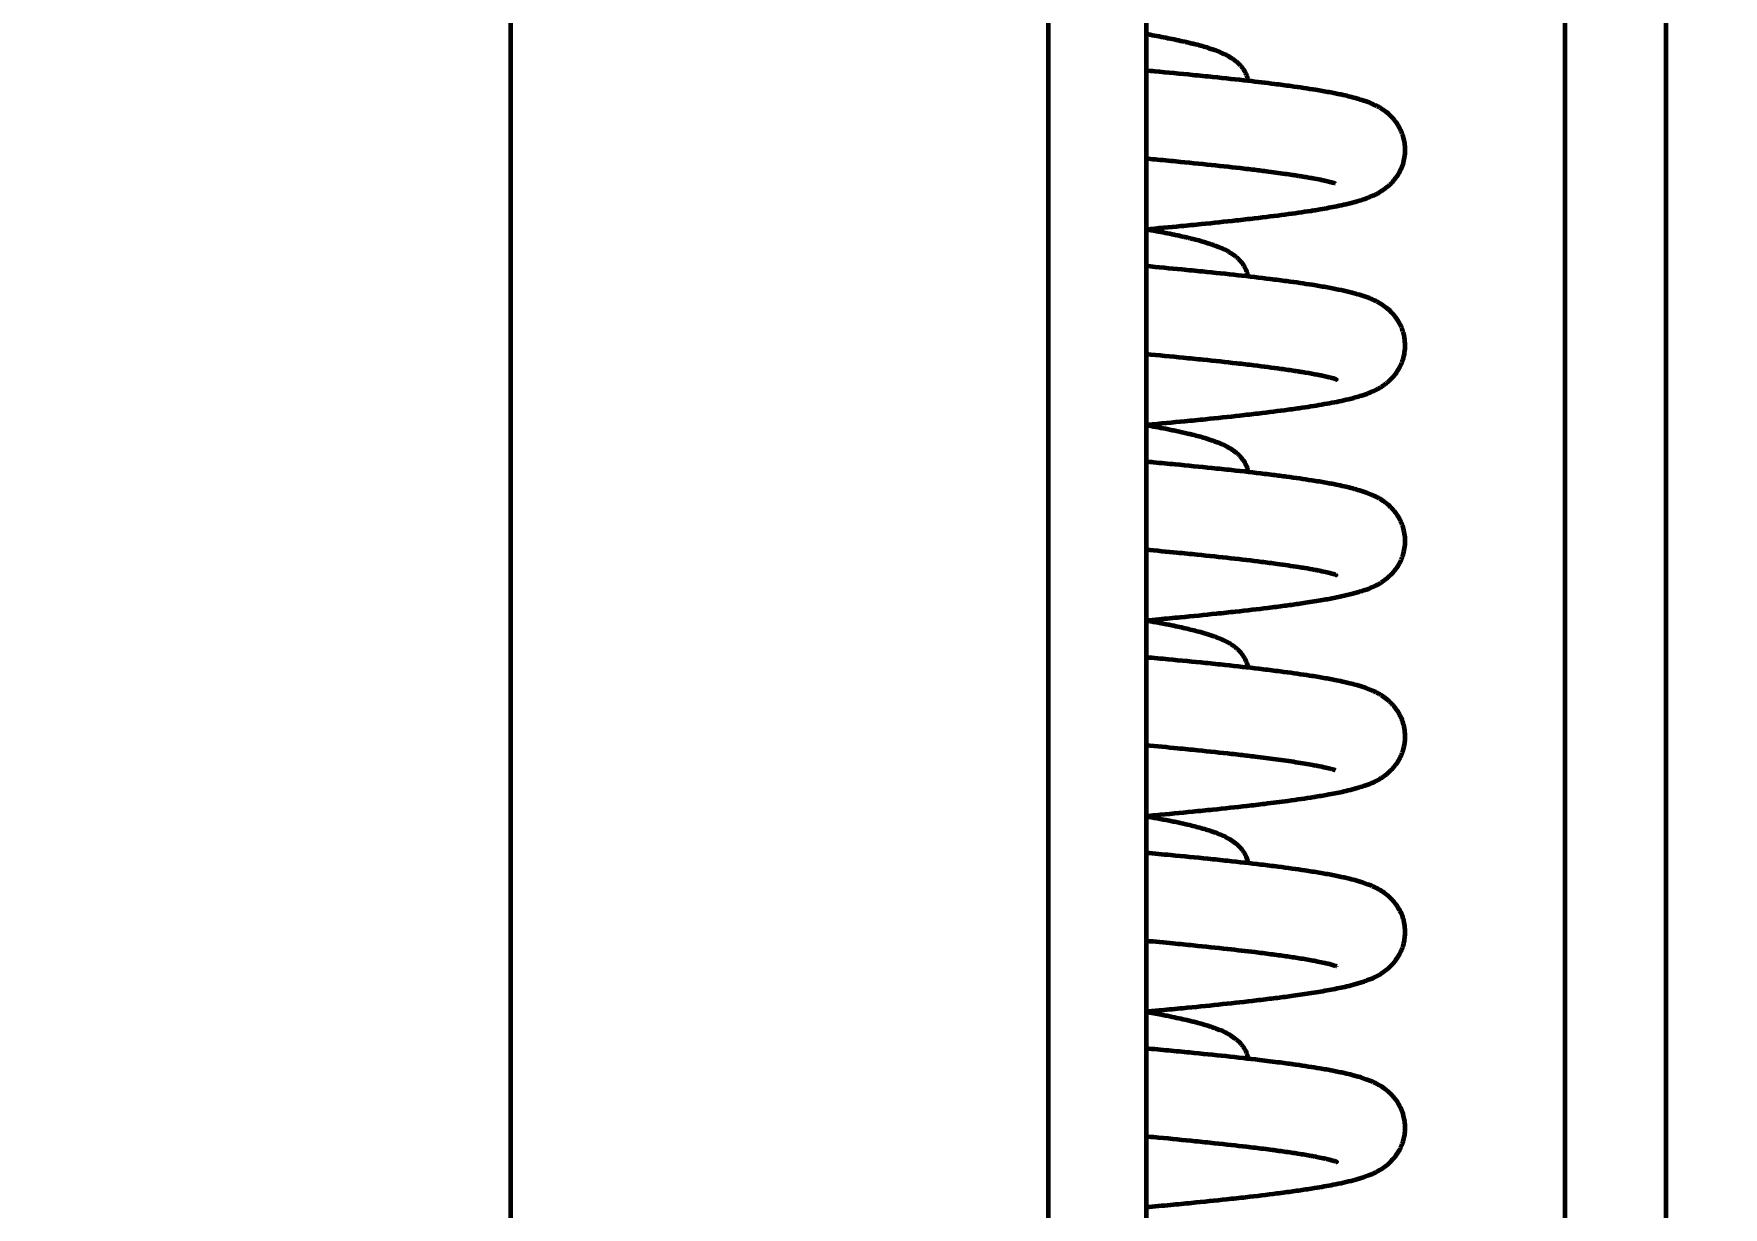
# Model space of a CAD drawing. Header units: millimetres. Extents: x 0 to 840, y 0 to 594.
# Drawn here: x 59.703 to 64.31, y 438.87 to 442.07 of the extents above; entities that cross this region are included whole.
import ezdxf

# ---------------------------------------------------------------- set-up
doc = ezdxf.new("R2010")
doc.units = ezdxf.units.MM
doc.linetypes.add('K5LT_BASIC', pattern=[0])
doc.linetypes.add('K5LT_THIN', pattern=[0])
doc.layers.add('Системный слой', color=7, linetype='Continuous')
doc.styles.add('KDIMTEXTSTYLE', font='GOST_AU.SHX', dxfattribs={"width": 0.96, "oblique": 15, "height": 5})
doc.dimstyles.new('KDIMSTYLE (0.07)', dxfattribs={"dimtxt": 5, "dimasz": 1, "dimexe": 2, "dimexo": 0, "dimgap": 1, "dimtad": 1, "dimlfac": 15, "dimtxsty": 'KDIMTEXTSTYLE', "dimsah": 1, "dimcen": 0, "dimdle": 1, "dimadec": 0, "dimazin": 0, "dimtfac": 0.667, "dimtmove": 0, "dimatfit": 3, "dimfxl": 1, "dimtvp": 1, "dimtolj": 1, "dimtzin": 0, "dimarcsym": 0})

# ---------------------------------------------------------------- blocks, each defined once
blk = doc.blocks.new('KDIMARROW_01')
at = {"layer": 'Системный слой'}
blk.add_hatch(color=0, dxfattribs=at).paths.add_polyline_path([(0, 0), (-5, 0.6583), (-4.5, 0), (-5, -0.6583)])
at = {"layer": 'Системный слой', "color": 0, "linetype": 'K5LT_THIN', "lineweight": 18}
for p, q in [((-4.5, 0), (-5, 0.6583)), ((-5, 0.6583), (0, 0)), ((0, 0), (-5, -0.6583)), ((-5, -0.6583), (-4.5, 0)), ((0, 0), (-1, 0))]:
    blk.add_line(p, q, dxfattribs=at)

msp = doc.modelspace()

# ---------------------------------------------------------------- linework, layer by layer
at = {"layer": 'Системный слой', "color": 5, "linetype": 'K5LT_BASIC', "lineweight": 60, "true_color": 0x0000ff}
for p, q in [((61.00305, 512.31632), (61.00305, 411.74583)), ((62.46971, 512.30589), (62.46971, 411.73474)), ((63.87945, 413.73968), (63.87945, 445.75139)), ((64.15418, 445.75139), (64.15418, 413.77201)), ((62.73638, 445.61806), (62.73638, 413.95986))]:
    msp.add_line(p, q, dxfattribs=at)
for points, knots in [([(62.73638, 442.06993), (62.74008, 442.06928), (62.74374, 442.06863), (62.7643, 442.06494), (62.78047, 442.06189), (62.81192, 442.05561), (62.82709, 442.05239), (62.84279, 442.04879), (62.84421, 442.04846), (62.85004, 442.04711), (62.85437, 442.04608), (62.86284, 442.044), (62.867, 442.04296), (62.88334, 442.03873), (62.8948, 442.0355), (62.90896, 442.03105), (62.91235, 442.02994), (62.91898, 442.0277), (62.92218, 442.02657), (62.93113, 442.02328), (62.93677, 442.02105), (62.94497, 442.01748), (62.94761, 442.01628), (62.95601, 442.01223), (62.96159, 442.00925), (62.96931, 442.00447), (62.97154, 442.00301), (62.9779, 441.99855), (62.9818, 441.99552), (62.98789, 441.98996), (62.98973, 441.98816), (62.99344, 441.98422), (62.99524, 441.98216), (62.99865, 441.97788), (63.00038, 441.97552), (63.00431, 441.96957), (63.0067, 441.96534), (63.00945, 441.95933), (63.01023, 441.95748), (63.01197, 441.95285), (63.01286, 441.95008), (63.01411, 441.94531), (63.01451, 441.94355), (63.01486, 441.94174)], [18.5192317, 18.5192317, 18.5192317, 18.5192317, 18.7249517, 18.7249517, 19.6852003, 19.6852003, 20.6903757, 20.6903757, 20.7912301, 20.7912301, 21.1067117, 21.1067117, 21.4225225, 21.4225225, 22.3779692, 22.3779692, 22.6893627, 22.6893627, 22.9953919, 22.9953919, 23.5659596, 23.5659596, 23.851542, 23.851542, 24.4622364, 24.4622364, 24.7124886, 24.7124886, 25.1668849, 25.1668849, 25.3790794, 25.3790794, 25.5835266, 25.5835266, 25.782401, 25.782401, 26.0901848, 26.0901848, 26.2169753, 26.2169753, 26.4012669, 26.4012669, 26.5129096, 26.5129096, 26.5129096, 26.5129096]), ([(62.73638, 441.5374), (62.76891, 441.54037), (62.80067, 441.54334), (62.84102, 441.54724), (62.85044, 441.54816), (62.86912, 441.55), (62.87839, 441.55092), (62.92048, 441.55515), (62.95214, 441.55846), (62.99092, 441.56272), (62.99938, 441.56367), (63.0161, 441.56556), (63.02435, 441.56651), (63.06171, 441.57087), (63.08929, 441.57429), (63.14057, 441.58111), (63.16425, 441.58451), (63.18847, 441.58831), (63.19068, 441.58866), (63.19925, 441.59003), (63.20548, 441.59105), (63.22764, 441.5948), (63.24273, 441.59757), (63.26561, 441.60221), (63.27408, 441.60403), (63.28699, 441.60702), (63.29169, 441.60816), (63.30093, 441.61051), (63.30534, 441.61168), (63.31549, 441.61453), (63.32141, 441.61631), (63.33085, 441.61939), (63.33474, 441.62074), (63.34438, 441.6243), (63.34961, 441.6264), (63.35899, 441.63066), (63.36231, 441.63227), (63.3691, 441.63582), (63.37256, 441.63776), (63.38171, 441.64332), (63.38802, 441.64764), (63.39734, 441.6553), (63.40057, 441.65819), (63.40452, 441.66207), (63.40525, 441.66281), (63.40746, 441.66509), (63.40892, 441.66666), (63.41329, 441.67161), (63.41614, 441.67517), (63.42157, 441.68274), (63.42415, 441.68675), (63.42974, 441.69668), (63.43258, 441.70269), (63.4373, 441.71532), (63.43916, 441.72173), (63.44184, 441.73491), (63.44265, 441.74156), (63.44315, 441.7535), (63.44305, 441.75874), (63.44219, 441.76912), (63.44144, 441.77429), (63.43936, 441.78432), (63.43799, 441.78931), (63.43481, 441.79877), (63.43294, 441.8034), (63.42876, 441.81224), (63.42645, 441.81648), (63.4215, 441.82453), (63.41886, 441.82833), (63.41511, 441.83319), (63.41408, 441.83447), (63.41017, 441.83918), (63.40713, 441.84247), (63.39969, 441.84987), (63.39489, 441.85399), (63.38729, 441.85984), (63.38413, 441.86207), (63.37785, 441.86621), (63.37488, 441.86802), (63.36847, 441.87167), (63.36565, 441.87317), (63.35617, 441.8779), (63.35024, 441.88046), (63.34086, 441.88417), (63.33712, 441.88555), (63.32979, 441.88811), (63.32608, 441.88934), (63.31585, 441.89253), (63.30964, 441.89431), (63.29879, 441.8972), (63.29418, 441.89837), (63.28282, 441.90113), (63.27576, 441.90273), (63.26329, 441.90541), (63.25804, 441.90649), (63.24725, 441.90863), (63.24167, 441.9097), (63.2242, 441.91293), (63.21175, 441.91508), (63.17794, 441.92058), (63.15554, 441.9239), (63.12439, 441.92819), (63.1171, 441.92917), (63.10227, 441.93112), (63.09471, 441.9321), (63.06394, 441.93599), (63.03961, 441.93891), (62.98387, 441.94526), (62.95197, 441.9487), (62.90965, 441.95307), (62.90053, 441.954), (62.88213, 441.95586), (62.87284, 441.95678), (62.83011, 441.961), (62.79556, 441.96429), (62.75219, 441.9683), (62.74431, 441.96903), (62.73638, 441.96975)], [17.1936085, 17.1936085, 17.1936085, 17.1936085, 18.2268731, 18.2268731, 18.5453987, 18.5453987, 18.8650569, 18.8650569, 20.0126588, 20.0126588, 20.3383474, 20.3383474, 20.6657307, 20.6657307, 21.8414812, 21.8414812, 22.9965822, 22.9965822, 23.1135831, 23.1135831, 23.4541378, 23.4541378, 24.3577456, 24.3577456, 24.9235667, 24.9235667, 25.2634691, 25.2634691, 25.5955154, 25.5955154, 26.0437755, 26.0437755, 26.3563165, 26.3563165, 26.8045766, 26.8045766, 27.0624318, 27.0624318, 27.3063289, 27.3063289, 27.7157875, 27.7157875, 27.9214269, 27.9214269, 27.9686692, 27.9686692, 28.0631538, 28.0631538, 28.252123, 28.252123, 28.4369511, 28.4369511, 28.6787695, 28.6787695, 28.9080568, 28.9080568, 29.1306204, 29.1306204, 29.3041677, 29.3041677, 29.4786022, 29.4786022, 29.6550055, 29.6550055, 29.8345102, 29.8345102, 30.0167743, 30.0167743, 30.2001203, 30.2001203, 30.2683048, 30.2683048, 30.4597357, 30.4597357, 30.7533324, 30.7533324, 30.9604553, 30.9604553, 31.1779525, 31.1779525, 31.4086512, 31.4086512, 31.881447, 31.881447, 32.1684939, 32.1684939, 32.4691741, 32.4691741, 32.9572656, 32.9572656, 33.2895106, 33.2895106, 33.7776021, 33.7776021, 34.1192155, 34.1192155, 34.4623623, 34.4623623, 35.171101, 35.171101, 36.2957928, 36.2957928, 36.6300669, 36.6300669, 36.9640834, 36.9640834, 37.9666482, 37.9666482, 39.1578831, 39.1578831, 39.480166, 39.480166, 39.8013072, 39.8013072, 40.9434141, 40.9434141, 41.1952891, 41.1952891, 41.1952891, 41.1952891]), ([(63.25294, 441.66151), (63.25074, 441.66225), (63.25254, 441.66181), (63.24307, 441.66448), (63.24059, 441.66515), (63.23374, 441.66691), (63.22885, 441.66808), (63.21969, 441.67012), (63.21587, 441.67094), (63.20572, 441.67303), (63.19898, 441.67434), (63.18704, 441.67655), (63.1821, 441.67743), (63.17175, 441.67922), (63.16639, 441.68012), (63.15894, 441.68134), (63.157, 441.68165), (63.15287, 441.68231), (63.15065, 441.68266), (63.14395, 441.68371), (63.13937, 441.68441), (63.1286, 441.68603), (63.12235, 441.68695), (63.09958, 441.69021), (63.08216, 441.69256), (63.05193, 441.69644), (63.03973, 441.69795), (63.01951, 441.70039), (63.01173, 441.70131), (62.97569, 441.70552), (62.94585, 441.70881), (62.88361, 441.71536), (62.85124, 441.71861), (62.80837, 441.72278), (62.79898, 441.72368), (62.78005, 441.72549), (62.77051, 441.72639), (62.75278, 441.72805), (62.74461, 441.72881), (62.73638, 441.72957)], [0, 0, 0, 0, 1.3384813, 1.3384813, 1.6937448, 1.6937448, 2.2868212, 2.2868212, 2.674725, 2.674725, 3.2678014, 3.2678014, 3.6609955, 3.6609955, 4.0543047, 4.0543047, 4.1897975, 4.1897975, 4.3407913, 4.3407913, 4.642779, 4.642779, 5.0345392, 5.0345392, 6.0302747, 6.0302747, 6.6668179, 6.6668179, 7.053375, 7.053375, 8.4257923, 8.4257923, 9.7810048, 9.7810048, 10.1563752, 10.1563752, 10.5306609, 10.5306609, 10.8463983, 10.8463983, 10.8463983, 10.8463983]), ([(63.01487, 441.40835), (63.0145, 441.41026), (63.01406, 441.41218), (63.01283, 441.41684), (63.01191, 441.4197), (63.00983, 441.42517), (63.00871, 441.42772), (63.00616, 441.43286), (63.00488, 441.43515), (63.00118, 441.44114), (62.99894, 441.44424), (62.99544, 441.44856), (62.99437, 441.4498), (62.99152, 441.45298), (62.98966, 441.45489), (62.98595, 441.45844), (62.98398, 441.46019), (62.98008, 441.46344), (62.97805, 441.46502), (62.97205, 441.46941), (62.96818, 441.47191), (62.96182, 441.47566), (62.95962, 441.47688), (62.9549, 441.47938), (62.95244, 441.48062), (62.94475, 441.4843), (62.93935, 441.48664), (62.9308, 441.49004), (62.92788, 441.49115), (62.91862, 441.49453), (62.91209, 441.49673), (62.90177, 441.49997), (62.89822, 441.50105), (62.88518, 441.50487), (62.87524, 441.50755), (62.86336, 441.51053), (62.86203, 441.51086), (62.85917, 441.51157), (62.85766, 441.51194), (62.85307, 441.51305), (62.84997, 441.51379), (62.84242, 441.51555), (62.83793, 441.51658), (62.82877, 441.51861), (62.82411, 441.51963), (62.80384, 441.52395), (62.78737, 441.52722), (62.76475, 441.53147), (62.75941, 441.53246), (62.7486, 441.53442), (62.74313, 441.5354), (62.73718, 441.53645), (62.73678, 441.53652), (62.73638, 441.53659)], [15.2733896, 15.2733896, 15.2733896, 15.2733896, 15.387377, 15.387377, 15.5680594, 15.5680594, 15.7496987, 15.7496987, 15.9340778, 15.9340778, 16.2200967, 16.2200967, 16.3456952, 16.3456952, 16.5528189, 16.5528189, 16.7672607, 16.7672607, 16.9897559, 16.9897559, 17.4298124, 17.4298124, 17.6804486, 17.6804486, 17.9460191, 17.9460191, 18.5113302, 18.5113302, 18.8041729, 18.8041729, 19.4137156, 19.4137156, 19.724566, 19.724566, 20.5257232, 20.5257232, 20.6268013, 20.6268013, 20.7396566, 20.7396566, 20.9653674, 20.9653674, 21.2807435, 21.2807435, 21.5954411, 21.5954411, 22.6229393, 22.6229393, 22.9336618, 22.9336618, 23.2431852, 23.2431852, 23.2654132, 23.2654132, 23.2654132, 23.2654132]), ([(62.73638, 441.00406), (62.73772, 441.00419), (62.73906, 441.00431), (62.77541, 441.00764), (62.80953, 441.01085), (62.85199, 441.01498), (62.86135, 441.01589), (62.87992, 441.01774), (62.88912, 441.01866), (62.9309, 441.0229), (62.96229, 441.02621), (63.00072, 441.03048), (63.00911, 441.03143), (63.02567, 441.03333), (63.03386, 441.03428), (63.07087, 441.03865), (63.09819, 441.04209), (63.13099, 441.04653), (63.1381, 441.04751), (63.15086, 441.04932), (63.15655, 441.05014), (63.18407, 441.05419), (63.20437, 441.05744), (63.24209, 441.06409), (63.25929, 441.06745), (63.2851, 441.07319), (63.29444, 441.07545), (63.30934, 441.07943), (63.31538, 441.08115), (63.32536, 441.08425), (63.32909, 441.08547), (63.3369, 441.08818), (63.34046, 441.0895), (63.3515, 441.09385), (63.35902, 441.09716), (63.37008, 441.10303), (63.37351, 441.10497), (63.38024, 441.10913), (63.38356, 441.11133), (63.38987, 441.11591), (63.39285, 441.11822), (63.39898, 441.12342), (63.40214, 441.12632), (63.40829, 441.13257), (63.41129, 441.1359), (63.41702, 441.14299), (63.41978, 441.14676), (63.42496, 441.15477), (63.42736, 441.15894), (63.43179, 441.16781), (63.43376, 441.17237), (63.43773, 441.18337), (63.43952, 441.18981), (63.44204, 441.20301), (63.44278, 441.20968), (63.44319, 441.22303), (63.44286, 441.22971), (63.44138, 441.24137), (63.44039, 441.24649), (63.4379, 441.25633), (63.43633, 441.26122), (63.43278, 441.27044), (63.43074, 441.27494), (63.42625, 441.28352), (63.42381, 441.2876), (63.41888, 441.29494), (63.41641, 441.29826), (63.41105, 441.30485), (63.40802, 441.3082), (63.40061, 441.31569), (63.39584, 441.31986), (63.38827, 441.32579), (63.38512, 441.32805), (63.37884, 441.33225), (63.37587, 441.33409), (63.36948, 441.33779), (63.36666, 441.3393), (63.35727, 441.34406), (63.35141, 441.34662), (63.34213, 441.35035), (63.33842, 441.35174), (63.33115, 441.35432), (63.32746, 441.35555), (63.31729, 441.35877), (63.31116, 441.36055), (63.3004, 441.36345), (63.29583, 441.36462), (63.28662, 441.36688), (63.28183, 441.36801), (63.26657, 441.37143), (63.25587, 441.37364), (63.23319, 441.37798), (63.22118, 441.38013), (63.20241, 441.38327), (63.19611, 441.3843), (63.1683, 441.3887), (63.14521, 441.39205), (63.11323, 441.39635), (63.1058, 441.39733), (63.09068, 441.39928), (63.083, 441.40025), (63.04755, 441.40465), (63.01825, 441.40807), (62.9564, 441.4149), (62.92386, 441.41832), (62.88079, 441.42266), (62.8715, 441.42358), (62.85277, 441.42543), (62.84333, 441.42635), (62.80224, 441.43032), (62.76971, 441.43337), (62.73638, 441.43642)], [20.1598227, 20.1598227, 20.1598227, 20.1598227, 20.20866, 20.20866, 21.4843679, 21.4843679, 21.849464, 21.849464, 22.2159212, 22.2159212, 23.5310843, 23.5310843, 23.9049122, 23.9049122, 24.2804988, 24.2804988, 25.6309592, 25.6309592, 26.0144327, 26.0144327, 26.3333113, 26.3333113, 27.5814563, 27.5814563, 28.8296013, 28.8296013, 29.5920796, 29.5920796, 30.1242292, 30.1242292, 30.4826254, 30.4826254, 30.8192978, 30.8192978, 31.486601, 31.486601, 31.7684803, 31.7684803, 32.0289123, 32.0289123, 32.2524558, 32.2524558, 32.4836527, 32.4836527, 32.7048354, 32.7048354, 32.9193896, 32.9193896, 33.1282578, 33.1282578, 33.332588, 33.332588, 33.5939721, 33.5939721, 33.8482495, 33.8482495, 34.1009231, 34.1009231, 34.3013507, 34.3013507, 34.504653, 34.504653, 34.7120909, 34.7120909, 34.9208398, 34.9208398, 35.1111361, 35.1111361, 35.330341, 35.330341, 35.6635911, 35.6635911, 35.8992669, 35.8992669, 36.1465951, 36.1465951, 36.4089462, 36.4089462, 36.9416193, 36.9416193, 37.2677777, 37.2677777, 37.6099762, 37.6099762, 38.1662246, 38.1662246, 38.5454637, 38.5454637, 38.9320671, 38.9320671, 39.7355382, 39.7355382, 40.5390093, 40.5390093, 40.9301817, 40.9301817, 42.2280617, 42.2280617, 42.6113329, 42.6113329, 42.9930056, 42.9930056, 44.3420324, 44.3420324, 45.6969504, 45.6969504, 46.064527, 46.064527, 46.4305778, 46.4305778, 47.6428091, 47.6428091, 47.6428091, 47.6428091]), ([(63.25526, 441.12745), (63.25559, 441.12728), (63.25634, 441.12696), (63.25466, 441.12759), (63.25349, 441.128), (63.25016, 441.1291), (63.24564, 441.13047), (63.238, 441.13249), (63.23525, 441.13318), (63.22746, 441.13506), (63.22228, 441.13623), (63.21279, 441.13825), (63.20867, 441.1391), (63.19448, 441.14189), (63.18347, 441.1439), (63.16617, 441.14683), (63.16067, 441.14773), (63.15077, 441.14931), (63.14645, 441.14999), (63.13608, 441.15158), (63.12997, 441.1525), (63.11739, 441.15433), (63.11094, 441.15525), (63.08162, 441.15934), (63.05689, 441.16253), (63.02288, 441.16666), (63.01512, 441.16758), (62.99939, 441.16942), (62.99141, 441.17034), (62.95442, 441.17454), (62.92389, 441.17783), (62.88312, 441.18203), (62.87419, 441.18294), (62.85615, 441.18475), (62.84703, 441.18566), (62.80515, 441.18979), (62.77126, 441.19301), (62.73638, 441.19624)], [0, 0, 0, 0, 0.5458332, 0.5458332, 0.8099213, 0.8099213, 1.4439259, 1.4439259, 1.7568995, 1.7568995, 2.2391517, 2.2391517, 2.5662385, 2.5662385, 3.3175018, 3.3175018, 3.6492242, 3.6492242, 3.8954509, 3.8954509, 4.2260683, 4.2260683, 4.5558542, 4.5558542, 5.6890052, 5.6890052, 6.015255, 6.015255, 6.339762, 6.339762, 7.4945775, 7.4945775, 7.8135839, 7.8135839, 8.1316628, 8.1316628, 9.2602981, 9.2602981, 9.2602981, 9.2602981]), ([(62.73638, 441.00326), (62.75484, 441.00001), (62.77245, 440.99676), (62.7942, 440.99249), (62.79917, 440.99149), (62.80898, 440.98949), (62.81381, 440.98849), (62.82938, 440.98518), (62.83975, 440.98286), (62.85404, 440.97949), (62.85831, 440.97845), (62.87455, 440.97441), (62.88587, 440.97136), (62.90009, 440.96715), (62.90367, 440.96605), (62.9106, 440.96385), (62.91398, 440.96273), (62.92437, 440.95917), (62.93114, 440.95664), (62.94042, 440.95281), (62.94324, 440.95158), (62.9513, 440.94791), (62.95644, 440.94535), (62.96389, 440.94113), (62.96626, 440.93971), (62.97309, 440.93538), (62.97757, 440.9322), (62.98411, 440.92675), (62.98598, 440.92508), (62.98991, 440.92131), (62.99166, 440.91951), (62.99643, 440.91415), (62.99917, 440.91066), (63.00417, 440.90315), (63.00651, 440.89901), (63.00961, 440.89235), (63.01084, 440.88932), (63.01273, 440.88384), (63.01361, 440.88076), (63.01449, 440.87688), (63.01468, 440.87598), (63.01486, 440.87508)], [18.3385558, 18.3385558, 18.3385558, 18.3385558, 19.3658727, 19.3658727, 19.6777302, 19.6777302, 19.990842, 19.990842, 20.707307, 20.707307, 21.0230178, 21.0230178, 21.9335489, 21.9335489, 22.2470871, 22.2470871, 22.5582243, 22.5582243, 23.224226, 23.224226, 23.5171904, 23.5171904, 24.0793142, 24.0793142, 24.3373645, 24.3373645, 24.8405978, 24.8405978, 25.0626974, 25.0626974, 25.2721872, 25.2721872, 25.5985524, 25.5985524, 25.8975944, 25.8975944, 26.0859617, 26.0859617, 26.2726595, 26.2726595, 26.3284195, 26.3284195, 26.3284195, 26.3284195]), ([(62.73638, 440.47073), (62.7484, 440.47183), (62.76031, 440.47293), (62.78189, 440.47494), (62.79159, 440.47585), (62.81085, 440.47767), (62.82042, 440.47858), (62.86382, 440.48277), (62.89663, 440.48604), (62.93708, 440.49025), (62.94592, 440.49118), (62.96343, 440.49305), (62.9721, 440.49399), (63.01138, 440.4983), (63.04061, 440.50167), (63.07608, 440.50603), (63.08381, 440.507), (63.09902, 440.50894), (63.1065, 440.50991), (63.12664, 440.51259), (63.13901, 440.51429), (63.15791, 440.517), (63.1647, 440.518), (63.18776, 440.52147), (63.20326, 440.52396), (63.22393, 440.52754), (63.22979, 440.52859), (63.24741, 440.53184), (63.25869, 440.53408), (63.28021, 440.53872), (63.29039, 440.54111), (63.30443, 440.54477), (63.30885, 440.54597), (63.31948, 440.54905), (63.32543, 440.5509), (63.33533, 440.55429), (63.33908, 440.55565), (63.34975, 440.55979), (63.35687, 440.56285), (63.36756, 440.56832), (63.37097, 440.57018), (63.37601, 440.57318), (63.37757, 440.57414), (63.38231, 440.57716), (63.38555, 440.57938), (63.394, 440.58572), (63.39933, 440.59021), (63.40766, 440.59857), (63.41067, 440.60186), (63.41644, 440.6089), (63.41921, 440.61263), (63.42444, 440.62057), (63.42687, 440.62472), (63.43135, 440.63353), (63.43336, 440.63806), (63.43689, 440.6476), (63.43838, 440.65247), (63.44112, 440.66397), (63.44217, 440.67059), (63.44319, 440.68394), (63.44316, 440.69063), (63.44208, 440.70384), (63.44101, 440.71042), (63.43829, 440.72164), (63.43677, 440.72657), (63.43332, 440.73584), (63.43131, 440.74037), (63.42691, 440.74901), (63.42449, 440.75315), (63.41937, 440.76095), (63.41663, 440.76466), (63.41358, 440.76841), (63.41329, 440.76876), (63.41015, 440.77253), (63.40714, 440.7758), (63.39972, 440.78317), (63.39493, 440.7873), (63.38538, 440.79465), (63.38045, 440.79795), (63.37233, 440.80286), (63.36949, 440.80444), (63.36303, 440.80785), (63.36007, 440.80929), (63.35055, 440.8137), (63.34419, 440.81626), (63.33438, 440.81986), (63.33066, 440.82115), (63.32296, 440.82367), (63.31923, 440.82482), (63.30899, 440.82783), (63.30254, 440.82957), (63.29141, 440.83239), (63.28667, 440.83354), (63.27488, 440.83626), (63.26768, 440.83783), (63.25492, 440.84045), (63.24947, 440.84153), (63.23837, 440.84365), (63.23264, 440.84471), (63.21473, 440.84791), (63.20207, 440.85003), (63.16735, 440.85551), (63.1442, 440.85886), (63.10771, 440.86375), (63.09559, 440.86533), (63.07541, 440.86787), (63.06757, 440.86883), (63.03123, 440.87324), (63.0012, 440.87667), (62.96091, 440.88103), (62.95205, 440.88198), (62.93424, 440.88386), (62.92527, 440.8848), (62.88389, 440.88906), (62.85024, 440.89238), (62.80588, 440.89662), (62.79622, 440.89753), (62.77675, 440.89936), (62.76696, 440.90027), (62.75022, 440.90182), (62.74332, 440.90245), (62.73638, 440.90309)], [21.5008384, 21.5008384, 21.5008384, 21.5008384, 21.9620987, 21.9620987, 22.3441905, 22.3441905, 22.7276039, 22.7276039, 24.0994694, 24.0994694, 24.4894159, 24.4894159, 24.8810823, 24.8810823, 26.2890419, 26.2890419, 26.690249, 26.690249, 27.092635, 27.092635, 27.7945358, 27.7945358, 28.2024575, 28.2024575, 29.2105471, 29.2105471, 29.6244367, 29.6244367, 30.4911554, 30.4911554, 31.3578741, 31.3578741, 31.7618337, 31.7618337, 32.3442536, 32.3442536, 32.7072682, 32.7072682, 33.3792669, 33.3792669, 33.6809606, 33.6809606, 33.8137024, 33.8137024, 34.0791861, 34.0791861, 34.4916051, 34.4916051, 34.7256319, 34.7256319, 34.9523331, 34.9523331, 35.1732544, 35.1732544, 35.3892778, 35.3892778, 35.6018172, 35.6018172, 35.8717596, 35.8717596, 36.1383697, 36.1383697, 36.4070805, 36.4070805, 36.621238, 36.621238, 36.8396849, 36.8396849, 37.05999, 37.05999, 37.2825553, 37.2825553, 37.3056891, 37.3056891, 37.5344889, 37.5344889, 37.8889932, 37.8889932, 38.2931402, 38.2931402, 38.5647663, 38.5647663, 38.8558299, 38.8558299, 39.4561552, 39.4561552, 39.8135445, 39.8135445, 40.1808212, 40.1808212, 40.7686017, 40.7686017, 41.1748456, 41.1748456, 41.7626261, 41.7626261, 42.1768445, 42.1768445, 42.5913768, 42.5913768, 43.4417333, 43.4417333, 44.8122455, 44.8122455, 45.4626064, 45.4626064, 45.8646906, 45.8646906, 47.2939234, 47.2939234, 47.6897148, 47.6897148, 48.0805851, 48.0805851, 49.4740247, 49.4740247, 49.8580674, 49.8580674, 50.2408447, 50.2408447, 50.5070968, 50.5070968, 50.5070968, 50.5070968]), ([(63.25508, 440.5942), (63.25444, 440.59452), (63.25644, 440.59364), (63.25287, 440.59488), (63.25135, 440.59537), (63.24707, 440.5967), (63.24113, 440.59835), (63.23498, 440.59991), (63.23206, 440.60063), (63.22427, 440.60247), (63.21772, 440.6039), (63.20631, 440.60623), (63.20199, 440.60708), (63.18872, 440.6096), (63.17932, 440.61128), (63.16385, 440.61388), (63.15831, 440.61478), (63.13464, 440.61854), (63.11496, 440.62141), (63.08686, 440.62523), (63.07994, 440.62615), (63.06579, 440.628), (63.05857, 440.62892), (63.02517, 440.63311), (62.99726, 440.63639), (62.93852, 440.64293), (62.9077, 440.6462), (62.8666, 440.65037), (62.85755, 440.65128), (62.83929, 440.65309), (62.83008, 440.654), (62.79341, 440.65757), (62.76523, 440.66024), (62.73638, 440.6629)], [0, 0, 0, 0, 0.3887089, 0.3887089, 0.5322706, 0.5322706, 0.8798868, 0.8798868, 1.0788527, 1.0788527, 1.6343027, 1.6343027, 1.9518739, 1.9518739, 2.5548662, 2.5548662, 2.8740227, 2.8740227, 3.87039, 3.87039, 4.186521, 4.186521, 4.5019604, 4.5019604, 5.616037, 5.616037, 6.7188215, 6.7188215, 7.0253549, 7.0253549, 7.3309019, 7.3309019, 8.2293781, 8.2293781, 8.2293781, 8.2293781]), ([(63.01486, 440.34174), (63.01412, 440.34555), (63.01314, 440.3492), (63.01119, 440.35502), (63.01023, 440.35747), (63.00817, 440.36221), (63.00675, 440.36507), (63.00403, 440.36993), (63.00246, 440.37243), (62.99937, 440.37693), (62.99772, 440.3791), (62.99327, 440.38451), (62.99053, 440.3874), (62.9857, 440.392), (62.98394, 440.39356), (62.98096, 440.39604), (62.97996, 440.39684), (62.97684, 440.39927), (62.97484, 440.40072), (62.97065, 440.40359), (62.96847, 440.40501), (62.96164, 440.40918), (62.95689, 440.41174), (62.94948, 440.41539), (62.94701, 440.41655), (62.93908, 440.42009), (62.93355, 440.42234), (62.9248, 440.42562), (62.9217, 440.42674), (62.9113, 440.43034), (62.90379, 440.43273), (62.89221, 440.43615), (62.88847, 440.43721), (62.87324, 440.44143), (62.86113, 440.4445), (62.83517, 440.45059), (62.82138, 440.45361), (62.80191, 440.45761), (62.79694, 440.45861), (62.78685, 440.4606), (62.78172, 440.4616), (62.76803, 440.4642), (62.75933, 440.46582), (62.74579, 440.46826), (62.74111, 440.46909), (62.73638, 440.46993)], [15.2756026, 15.2756026, 15.2756026, 15.2756026, 15.5066392, 15.5066392, 15.6624928, 15.6624928, 15.8523283, 15.8523283, 16.0433247, 16.0433247, 16.2370448, 16.2370448, 16.5568901, 16.5568901, 16.7664138, 16.7664138, 16.8842487, 16.8842487, 17.1116307, 17.1116307, 17.3513335, 17.3513335, 17.8724211, 17.8724211, 18.1427887, 18.1427887, 18.7075138, 18.7075138, 19.0080045, 19.0080045, 19.6881157, 19.6881157, 20.0018248, 20.0018248, 20.9331679, 20.9331679, 21.8689555, 21.8689555, 22.1820651, 22.1820651, 22.4941634, 22.4941634, 23.0024415, 23.0024415, 23.2659111, 23.2659111, 23.2659111, 23.2659111]), ([(62.73638, 439.9374), (62.74512, 439.93819), (62.7538, 439.93899), (62.7972, 439.94301), (62.83103, 439.94624), (62.87305, 439.95039), (62.88229, 439.95131), (62.90062, 439.95316), (62.9097, 439.95408), (62.95094, 439.95834), (62.98187, 439.96167), (63.01964, 439.96596), (63.02786, 439.96691), (63.04413, 439.96882), (63.05215, 439.96978), (63.08215, 439.97342), (63.10323, 439.97611), (63.14848, 439.98223), (63.17193, 439.98565), (63.19589, 439.98949), (63.19806, 439.98984), (63.20648, 439.99122), (63.21261, 439.99225), (63.22454, 439.99432), (63.23039, 439.99536), (63.25039, 439.99906), (63.26386, 440.00178), (63.28426, 440.00635), (63.29187, 440.00817), (63.30379, 440.01126), (63.30812, 440.01244), (63.31825, 440.01535), (63.32417, 440.01717), (63.33354, 440.02032), (63.33745, 440.02171), (63.34497, 440.02458), (63.34823, 440.02589), (63.35901, 440.03057), (63.36544, 440.03369), (63.37594, 440.03976), (63.37938, 440.0419), (63.38592, 440.04633), (63.38941, 440.04887), (63.3977, 440.05551), (63.40307, 440.06036), (63.40847, 440.0662), (63.40871, 440.06646), (63.4092, 440.067), (63.40945, 440.06727), (63.4102, 440.06811), (63.4107, 440.06867), (63.41219, 440.0704), (63.41318, 440.07158), (63.41611, 440.0752), (63.41804, 440.07776), (63.42256, 440.08425), (63.42509, 440.0883), (63.42977, 440.0969), (63.43189, 440.10135), (63.43567, 440.11072), (63.4373, 440.11552), (63.43999, 440.12548), (63.44104, 440.13055), (63.44252, 440.14089), (63.44293, 440.14611), (63.44314, 440.158), (63.44273, 440.16467), (63.4409, 440.17772), (63.43944, 440.18422), (63.43569, 440.1966), (63.43332, 440.20264), (63.42851, 440.21274), (63.42618, 440.21697), (63.4212, 440.22498), (63.41853, 440.22878), (63.41516, 440.23311), (63.41452, 440.23392), (63.41105, 440.23818), (63.40806, 440.24148), (63.40218, 440.24745), (63.39899, 440.25038), (63.39114, 440.25705), (63.38621, 440.26068), (63.37829, 440.26594), (63.37533, 440.26775), (63.36893, 440.27142), (63.36611, 440.27293), (63.35965, 440.27617), (63.35652, 440.27763), (63.34707, 440.2818), (63.34068, 440.28428), (63.33074, 440.28779), (63.32705, 440.28902), (63.31919, 440.2915), (63.31536, 440.29264), (63.30505, 440.29557), (63.29848, 440.2973), (63.28717, 440.30009), (63.28238, 440.30121), (63.27032, 440.30393), (63.26306, 440.30547), (63.25011, 440.30807), (63.24457, 440.30915), (63.23329, 440.31126), (63.22748, 440.31231), (63.20931, 440.31549), (63.19652, 440.3176), (63.16127, 440.32307), (63.13774, 440.32643), (63.09828, 440.33166), (63.08342, 440.33355), (63.06018, 440.3364), (63.05219, 440.33737), (63.01502, 440.34178), (62.98431, 440.34521), (62.94332, 440.34957), (62.93442, 440.35051), (62.91644, 440.35238), (62.90737, 440.35331), (62.86552, 440.35755), (62.83156, 440.36086), (62.78687, 440.36508), (62.77711, 440.36599), (62.75749, 440.36782), (62.74762, 440.36873), (62.73724, 440.36967), (62.73681, 440.36971), (62.73638, 440.36975)], [16.2556338, 16.2556338, 16.2556338, 16.2556338, 16.5196367, 16.5196367, 17.5843288, 17.5843288, 17.8885953, 17.8885953, 18.1939388, 18.1939388, 19.2914302, 19.2914302, 19.6030608, 19.6030608, 19.9166214, 19.9166214, 20.7943841, 20.7943841, 21.9013424, 21.9013424, 22.0126764, 22.0126764, 22.3371021, 22.3371021, 22.6623542, 22.6623542, 23.481937, 23.481937, 24.0004375, 24.0004375, 24.3150955, 24.3150955, 24.7437759, 24.7437759, 25.0383414, 25.0383414, 25.3114586, 25.3114586, 25.8028341, 25.8028341, 26.0232726, 26.0232726, 26.2317969, 26.2317969, 26.5493082, 26.5493082, 26.5640425, 26.5640425, 26.5794699, 26.5794699, 26.6103248, 26.6103248, 26.6720346, 26.6720346, 26.7954542, 26.7954542, 26.9704632, 26.9704632, 27.1413121, 27.1413121, 27.3091491, 27.3091491, 27.4750418, 27.4750418, 27.6400201, 27.6400201, 27.850009, 27.850009, 28.0632961, 28.0632961, 28.2844179, 28.2844179, 28.4578319, 28.4578319, 28.6324019, 28.6324019, 28.672892, 28.672892, 28.8525165, 28.8525165, 29.0375422, 29.0375422, 29.3389059, 29.3389059, 29.5450867, 29.5450867, 29.7639345, 29.7639345, 30.0006918, 30.0006918, 30.4741309, 30.4741309, 30.7588051, 30.7588051, 31.0512798, 31.0512798, 31.5134691, 31.5134691, 31.8345691, 31.8345691, 32.2967584, 32.2967584, 32.623125, 32.623125, 32.9493582, 32.9493582, 33.6170756, 33.6170756, 34.7001525, 34.7001525, 35.3171949, 35.3171949, 35.6330021, 35.6330021, 36.7615666, 36.7615666, 37.0697686, 37.0697686, 37.3766499, 37.3766499, 38.4692768, 38.4692768, 38.7709888, 38.7709888, 39.0716196, 39.0716196, 39.084661, 39.084661, 39.084661, 39.084661]), ([(63.25295, 440.06151), (63.2514, 440.06203), (63.2503, 440.06237), (63.24556, 440.0638), (63.24168, 440.06491), (63.23226, 440.06725), (63.22906, 440.06801), (63.21954, 440.07018), (63.21263, 440.07164), (63.20065, 440.07401), (63.1961, 440.07488), (63.1777, 440.07827), (63.16224, 440.08087), (63.12841, 440.08612), (63.10997, 440.08877), (63.07253, 440.09383), (63.0538, 440.09622), (63.02118, 440.1002), (63.00786, 440.10178), (62.98617, 440.10428), (62.97806, 440.1052), (62.94052, 440.10939), (62.9096, 440.11267), (62.86839, 440.11686), (62.85936, 440.11777), (62.84113, 440.11958), (62.83192, 440.12049), (62.79468, 440.12412), (62.76588, 440.12684), (62.73638, 440.12957)], [0, 0, 0, 0, 0.4065476, 0.4065476, 1.1787281, 1.1787281, 1.5071305, 1.5071305, 2.1128609, 2.1128609, 2.4575695, 2.4575695, 3.4513321, 3.4513321, 4.4450948, 4.4450948, 5.331963, 5.331963, 5.912395, 5.912395, 6.2501658, 6.2501658, 7.4513094, 7.4513094, 7.783452, 7.783452, 8.1145577, 8.1145577, 9.110038, 9.110038, 9.110038, 9.110038]), ([(62.73638, 439.93659), (62.74122, 439.93574), (62.746, 439.93489), (62.75616, 439.93306), (62.7615, 439.93207), (62.77806, 439.92899), (62.78897, 439.92688), (62.80446, 439.92375), (62.80934, 439.92275), (62.82477, 439.91952), (62.83498, 439.91727), (62.85809, 439.91191), (62.87055, 439.9088), (62.89382, 439.90244), (62.90456, 439.89922), (62.92206, 439.89334), (62.9291, 439.89076), (62.94132, 439.8858), (62.94663, 439.88346), (62.95446, 439.87961), (62.95695, 439.87832), (62.9618, 439.87567), (62.96422, 439.87427), (62.97123, 439.86997), (62.97579, 439.86686), (62.98159, 439.86219), (62.98257, 439.86137), (62.98526, 439.85905), (62.98675, 439.85769), (62.99157, 439.85302), (62.99463, 439.84967), (62.99928, 439.8437), (63.00096, 439.84135), (63.00398, 439.83667), (63.00554, 439.83399), (63.00813, 439.82897), (63.00944, 439.82608), (63.01124, 439.8215), (63.01192, 439.81957), (63.01347, 439.81464), (63.01424, 439.8116), (63.01486, 439.80842)], [18.4477148, 18.4477148, 18.4477148, 18.4477148, 18.7172209, 18.7172209, 19.0268061, 19.0268061, 19.6902987, 19.6902987, 20.0031262, 20.0031262, 20.6991172, 20.6991172, 21.6473664, 21.6473664, 22.5854317, 22.5854317, 23.2726348, 23.2726348, 23.8390458, 23.8390458, 24.1101572, 24.1101572, 24.3725971, 24.3725971, 24.8918133, 24.8918133, 25.0090188, 25.0090188, 25.1854586, 25.1854586, 25.5383383, 25.5383383, 25.7354347, 25.7354347, 25.9287475, 25.9287475, 26.1199177, 26.1199177, 26.2457549, 26.2457549, 26.4398373, 26.4398373, 26.4398373, 26.4398373]), ([(62.73638, 439.40406), (62.75066, 439.40537), (62.7648, 439.40667), (62.78852, 439.40889), (62.79819, 439.4098), (62.8174, 439.41163), (62.82693, 439.41254), (62.87016, 439.41673), (62.90282, 439.42), (62.96605, 439.42662), (62.99656, 439.42996), (63.03378, 439.43427), (63.0419, 439.43522), (63.05791, 439.43714), (63.06581, 439.4381), (63.08802, 439.44085), (63.10201, 439.44264), (63.12289, 439.44543), (63.13011, 439.44641), (63.15482, 439.44985), (63.17155, 439.45231), (63.20462, 439.45752), (63.22071, 439.46024), (63.2509, 439.46582), (63.265, 439.46868), (63.28626, 439.47349), (63.29405, 439.47538), (63.3062, 439.47858), (63.31054, 439.47978), (63.31885, 439.48221), (63.32315, 439.48354), (63.33275, 439.48669), (63.33813, 439.48859), (63.34756, 439.49229), (63.35073, 439.49361), (63.36128, 439.49833), (63.36817, 439.50179), (63.37864, 439.50811), (63.38214, 439.51037), (63.38867, 439.515), (63.39208, 439.5176), (63.39849, 439.52299), (63.40171, 439.52591), (63.40612, 439.53036), (63.40736, 439.53166), (63.41105, 439.53567), (63.41349, 439.53855), (63.41977, 439.54664), (63.42352, 439.55221), (63.42928, 439.56258), (63.43143, 439.567), (63.43528, 439.57632), (63.43695, 439.5811), (63.43973, 439.59102), (63.44082, 439.59608), (63.44239, 439.6064), (63.44286, 439.61161), (63.44314, 439.62207), (63.44295, 439.62732), (63.44181, 439.63909), (63.44063, 439.64564), (63.43738, 439.65825), (63.43524, 439.66445), (63.4302, 439.67622), (63.42724, 439.68187), (63.42151, 439.69118), (63.41887, 439.69498), (63.4152, 439.69974), (63.41426, 439.70092), (63.41047, 439.70551), (63.40747, 439.70878), (63.40157, 439.71469), (63.39837, 439.7176), (63.39228, 439.72271), (63.38908, 439.72518), (63.38077, 439.73111), (63.37588, 439.73415), (63.36759, 439.73882), (63.36475, 439.7403), (63.35829, 439.74348), (63.35511, 439.74494), (63.3485, 439.7478), (63.34493, 439.74925), (63.33545, 439.75287), (63.32926, 439.755), (63.31884, 439.75827), (63.31501, 439.75941), (63.30466, 439.76234), (63.29807, 439.76407), (63.28672, 439.76686), (63.28192, 439.76798), (63.27199, 439.77021), (63.26698, 439.77129), (63.25095, 439.77462), (63.23953, 439.77681), (63.21542, 439.78112), (63.20273, 439.78325), (63.18299, 439.78637), (63.17642, 439.78739), (63.14707, 439.79179), (63.1227, 439.79515), (63.08916, 439.79947), (63.08147, 439.80044), (63.06582, 439.80238), (63.05788, 439.80335), (63.02101, 439.80776), (62.99054, 439.81119), (62.94983, 439.81555), (62.94097, 439.81649), (62.92308, 439.81836), (62.91405, 439.81929), (62.87236, 439.82354), (62.83852, 439.82685), (62.78159, 439.83225), (62.75917, 439.83434), (62.73638, 439.83642)], [17.2010841, 17.2010841, 17.2010841, 17.2010841, 17.6548143, 17.6548143, 17.9712414, 17.9712414, 18.2887782, 18.2887782, 19.424403, 19.424403, 20.580332, 20.580332, 20.9091454, 20.9091454, 21.2396407, 21.2396407, 21.8544806, 21.8544806, 22.18952, 22.18952, 23.0244698, 23.0244698, 23.9307004, 23.9307004, 24.836931, 24.836931, 25.4039545, 25.4039545, 25.7319376, 25.7319376, 26.0569964, 26.0569964, 26.5052485, 26.5052485, 26.7818245, 26.7818245, 27.3009022, 27.3009022, 27.5315773, 27.5315773, 27.7485587, 27.7485587, 27.952674, 27.952674, 28.0322221, 28.0322221, 28.1913184, 28.1913184, 28.4538414, 28.4538414, 28.6338954, 28.6338954, 28.8106908, 28.8106908, 28.9853389, 28.9853389, 29.1589104, 29.1589104, 29.3324638, 29.3324638, 29.5552117, 29.5552117, 29.784788, 29.784788, 30.0238693, 30.0238693, 30.2072243, 30.2072243, 30.2699491, 30.2699491, 30.4590807, 30.4590807, 30.6541222, 30.6541222, 30.8565342, 30.8565342, 31.2066951, 31.2066951, 31.4388902, 31.4388902, 31.6904754, 31.6904754, 31.9635064, 31.9635064, 32.4591419, 32.4591419, 32.7668455, 32.7668455, 33.2541553, 33.2541553, 33.5918724, 33.5918724, 33.9311494, 33.9311494, 34.6376123, 34.6376123, 35.3440751, 35.3440751, 35.6839283, 35.6839283, 36.8299523, 36.8299523, 37.163242, 37.163242, 37.4956469, 37.4956469, 38.6807898, 38.6807898, 39.0051628, 39.0051628, 39.3280804, 39.3280804, 40.4785154, 40.4785154, 41.202573, 41.202573, 41.202573, 41.202573]), ([(63.25591, 439.52713), (63.25575, 439.52721), (63.25579, 439.52719), (63.25317, 439.52811), (63.25171, 439.52859), (63.24908, 439.52941), (63.24706, 439.53002), (63.2419, 439.53148), (63.23759, 439.53261), (63.22967, 439.53454), (63.22641, 439.53529), (63.21727, 439.53732), (63.21125, 439.53858), (63.20041, 439.54072), (63.19586, 439.54159), (63.17972, 439.54456), (63.16721, 439.54669), (63.15082, 439.5493), (63.14794, 439.54976), (63.13916, 439.55112), (63.13313, 439.55203), (63.1207, 439.55386), (63.11431, 439.55477), (63.1012, 439.55661), (63.09448, 439.55754), (63.08395, 439.55895), (63.08024, 439.55944), (63.06946, 439.56086), (63.0623, 439.56178), (63.04767, 439.56363), (63.04022, 439.56455), (63.00925, 439.56832), (62.98452, 439.57117), (62.92891, 439.5773), (62.89766, 439.58057), (62.85607, 439.58476), (62.84695, 439.58567), (62.82856, 439.58748), (62.81928, 439.58839), (62.78597, 439.59161), (62.76143, 439.59392), (62.73638, 439.59624)], [0, 0, 0, 0, 0.683555, 0.683555, 1.0065292, 1.0065292, 1.3425726, 1.3425726, 1.9338993, 1.9338993, 2.3159528, 2.3159528, 2.9072795, 2.9072795, 3.2989426, 3.2989426, 4.2334643, 4.2334643, 4.4287449, 4.4287449, 4.8193061, 4.8193061, 5.2105986, 5.2105986, 5.6011423, 5.6011423, 5.809213, 5.809213, 6.1981352, 6.1981352, 6.5859222, 6.5859222, 7.7787727, 7.7787727, 9.1433877, 9.1433877, 9.5206294, 9.5206294, 9.8968503, 9.8968503, 10.8582205, 10.8582205, 10.8582205, 10.8582205]), ([(62.73638, 439.40326), (62.75069, 439.40074), (62.76449, 439.39822), (62.78292, 439.3947), (62.78802, 439.39371), (62.79805, 439.39172), (62.80299, 439.39072), (62.82396, 439.3864), (62.8391, 439.38306), (62.85466, 439.37933), (62.85603, 439.379), (62.86165, 439.37763), (62.86582, 439.37659), (62.87397, 439.37449), (62.87796, 439.37344), (62.89252, 439.36947), (62.90254, 439.36649), (62.91887, 439.36111), (62.92552, 439.35875), (62.93487, 439.3551), (62.93779, 439.35391), (62.94597, 439.35041), (62.95115, 439.348), (62.95879, 439.344), (62.96113, 439.34272), (62.96836, 439.3385), (62.97318, 439.33536), (62.97996, 439.3302), (62.98204, 439.32852), (62.98758, 439.32368), (62.99091, 439.32044), (62.99615, 439.3144), (62.99776, 439.31239), (63.00108, 439.30785), (63.00258, 439.30559), (63.00551, 439.3007), (63.00689, 439.29814), (63.00936, 439.29294), (63.01056, 439.29004), (63.01286, 439.28353), (63.01407, 439.27915), (63.01487, 439.27504)], [18.178378, 18.178378, 18.178378, 18.178378, 18.9741004, 18.9741004, 19.2848483, 19.2848483, 19.5966235, 19.5966235, 20.6321995, 20.6321995, 20.7330885, 20.7330885, 21.0486471, 21.0486471, 21.3642076, 21.3642076, 22.2274816, 22.2274816, 22.8679449, 22.8679449, 23.1639267, 23.1639267, 23.7235052, 23.7235052, 23.9873292, 23.9873292, 24.5157253, 24.5157253, 24.7462779, 24.7462779, 25.1379357, 25.1379357, 25.3378778, 25.3378778, 25.5306791, 25.5306791, 25.7188023, 25.7188023, 25.9042603, 25.9042603, 26.1594796, 26.1594796, 26.1594796, 26.1594796]), ([(62.73638, 438.87073), (62.75907, 438.8728), (62.78138, 438.87488), (62.81291, 438.87787), (62.82247, 438.87878), (62.84144, 438.88061), (62.85086, 438.88153), (62.8936, 438.88574), (62.92584, 438.88903), (62.96544, 438.89327), (62.97409, 438.89421), (62.9912, 438.89609), (62.99966, 438.89703), (63.03797, 438.90137), (63.06638, 438.90477), (63.1007, 438.90916), (63.10816, 438.91013), (63.12284, 438.91209), (63.13006, 438.91307), (63.15087, 438.91596), (63.16406, 438.91788), (63.18335, 438.92083), (63.1898, 438.92184), (63.2143, 438.9258), (63.23128, 438.92877), (63.2568, 438.93371), (63.26612, 438.93564), (63.27997, 438.93872), (63.28481, 438.93984), (63.29812, 438.94307), (63.30629, 438.94522), (63.31816, 438.94867), (63.3224, 438.94997), (63.33218, 438.95316), (63.3375, 438.95502), (63.34695, 438.95871), (63.35032, 438.9601), (63.35733, 438.96322), (63.36084, 438.96488), (63.37071, 438.96994), (63.37759, 438.97389), (63.38782, 438.98103), (63.39113, 438.98352), (63.3957, 438.9873), (63.39693, 438.98835), (63.40064, 438.99162), (63.40313, 438.99398), (63.41004, 439.00105), (63.41444, 439.00617), (63.42235, 439.01712), (63.42589, 439.02281), (63.43131, 439.03342), (63.43331, 439.03796), (63.43685, 439.04748), (63.43835, 439.05236), (63.44076, 439.06243), (63.44167, 439.06755), (63.44284, 439.07795), (63.4431, 439.08318), (63.44298, 439.09364), (63.44258, 439.09887), (63.44119, 439.10912), (63.44016, 439.11422), (63.4372, 439.12548), (63.43504, 439.13166), (63.42994, 439.14341), (63.42696, 439.14904), (63.4212, 439.1583), (63.41855, 439.16209), (63.41502, 439.16663), (63.41423, 439.16762), (63.41059, 439.17204), (63.40759, 439.17532), (63.4017, 439.18123), (63.3985, 439.18415), (63.39241, 439.18928), (63.38921, 439.19175), (63.38091, 439.19769), (63.37602, 439.20073), (63.36773, 439.20541), (63.3649, 439.20689), (63.35844, 439.21008), (63.35527, 439.21154), (63.34866, 439.2144), (63.34509, 439.21585), (63.33561, 439.21948), (63.32941, 439.22161), (63.319, 439.22489), (63.31517, 439.22603), (63.30694, 439.22837), (63.30258, 439.22954), (63.29168, 439.23235), (63.28483, 439.23399), (63.27276, 439.23671), (63.26775, 439.2378), (63.25178, 439.24112), (63.2404, 439.24331), (63.22257, 439.24651), (63.2166, 439.24755), (63.19059, 439.25194), (63.16916, 439.25523), (63.14367, 439.25885), (63.14122, 439.25919), (63.13387, 439.26022), (63.12893, 439.2609), (63.11666, 439.26256), (63.10926, 439.26354), (63.08378, 439.26685), (63.06502, 439.26917), (63.01655, 439.27493), (62.9859, 439.27837), (62.92231, 439.28515), (62.88943, 439.2885), (62.84595, 439.29276), (62.83647, 439.29368), (62.81739, 439.29552), (62.80777, 439.29644), (62.77785, 439.29927), (62.75727, 439.30118), (62.73638, 439.30309)], [18.506382, 18.506382, 18.506382, 18.506382, 19.2734619, 19.2734619, 19.611315, 19.611315, 19.9504152, 19.9504152, 21.1658726, 21.1658726, 21.5110167, 21.5110167, 21.8577544, 21.8577544, 23.1044362, 23.1044362, 23.4593337, 23.4593337, 23.8155217, 23.8155217, 24.5081375, 24.5081375, 24.8696523, 24.8696523, 25.9141662, 25.9141662, 26.5593244, 26.5593244, 26.9225907, 26.9225907, 27.5677489, 27.5677489, 27.9148909, 27.9148909, 28.3948017, 28.3948017, 28.690357, 28.690357, 28.9725585, 28.9725585, 29.4847268, 29.4847268, 29.7160426, 29.7160426, 29.8007941, 29.8007941, 29.9702971, 29.9702971, 30.2738473, 30.2738473, 30.5477782, 30.5477782, 30.7381875, 30.7381875, 30.9255052, 30.9255052, 31.1109012, 31.1109012, 31.2955122, 31.2955122, 31.4804705, 31.4804705, 31.6669256, 31.6669256, 31.911663, 31.911663, 32.1663292, 32.1663292, 32.3616475, 32.3616475, 32.4177687, 32.4177687, 32.6190436, 32.6190436, 32.8265454, 32.8265454, 33.0418397, 33.0418397, 33.4139055, 33.4139055, 33.6608208, 33.6608208, 33.92835, 33.92835, 34.2186887, 34.2186887, 34.7467024, 34.7467024, 35.0740353, 35.0740353, 35.420015, 35.420015, 35.9384753, 35.9384753, 36.2995982, 36.2995982, 37.0505547, 37.0505547, 37.4153464, 37.4153464, 38.5969822, 38.5969822, 38.7217826, 38.7217826, 38.9682581, 38.9682581, 39.3249098, 39.3249098, 40.1745126, 40.1745126, 41.4370255, 41.4370255, 42.6728509, 42.6728509, 43.0128822, 43.0128822, 43.3516761, 43.3516761, 44.0581849, 44.0581849, 44.0581849, 44.0581849]), ([(63.2552, 438.99414), (63.25537, 438.99406), (63.25637, 438.99359), (63.25601, 438.99375), (63.25465, 438.99428), (63.25163, 438.99528), (63.24988, 438.99584), (63.24676, 438.99677), (63.24458, 438.9974), (63.23873, 438.99898), (63.23445, 439.00007), (63.22621, 439.002), (63.22273, 439.00279), (63.21347, 439.00479), (63.20741, 439.00603), (63.19644, 439.00815), (63.19178, 439.00902), (63.17578, 439.01191), (63.16371, 439.01394), (63.14489, 439.0169), (63.13895, 439.01782), (63.12044, 439.02058), (63.10737, 439.02244), (63.08963, 439.02486), (63.08558, 439.0254), (63.07328, 439.02703), (63.06487, 439.02812), (63.04894, 439.03013), (63.04151, 439.03106), (63.02636, 439.0329), (63.01865, 439.03383), (62.98328, 439.03799), (62.95405, 439.04125), (62.91476, 439.04542), (62.90605, 439.04633), (62.88845, 439.04815), (62.87955, 439.04906), (62.83854, 439.05321), (62.80521, 439.05645), (62.76126, 439.06059), (62.75164, 439.06149), (62.74008, 439.06256), (62.73823, 439.06273), (62.73638, 439.0629)], [0, 0, 0, 0, 0.2538234, 0.2538234, 0.8082075, 0.8082075, 1.0825705, 1.0825705, 1.3729758, 1.3729758, 1.8542499, 1.8542499, 2.1789311, 2.1789311, 2.6602052, 2.6602052, 2.9911762, 2.9911762, 3.7404379, 3.7404379, 4.0715635, 4.0715635, 4.7393308, 4.7393308, 4.9330456, 4.9330456, 5.3204751, 5.3204751, 5.6475152, 5.6475152, 5.9739728, 5.9739728, 7.1185107, 7.1185107, 7.4388692, 7.4388692, 7.7581168, 7.7581168, 8.8936824, 8.8936824, 9.208731, 9.208731, 9.2686901, 9.2686901, 9.2686901, 9.2686901])]:
    msp.add_open_spline(points, degree=3, knots=knots, dxfattribs=at)

# ---------------------------------------------------------------- dimensions: what is measured, and where the dimension line sits
at = {"layer": 'Системный слой', "color": 7}
msp.add_linear_dim(base=(35.79523, 548.52309), p1=(62.98689, 411.46667), p2=(66.39331, 548.52309), angle=90, location=(35.79523, 479.99488), text='\\H5.0;\\W0.965;\\Q15;\\H5.0;\\W0.965;\\Q15;\\Q15;H', dimstyle='KDIMSTYLE (0.07)', override={"dimexo": 0, "dimblk1": 'KDIMARROW_01', "dimblk2": 'KDIMARROW_01', "dimse1": 0, "dimse2": 0, "dimclrt": 7, "dimtolj": 1}, dxfattribs=at).render()

doc.saveas('drawing.dxf')
